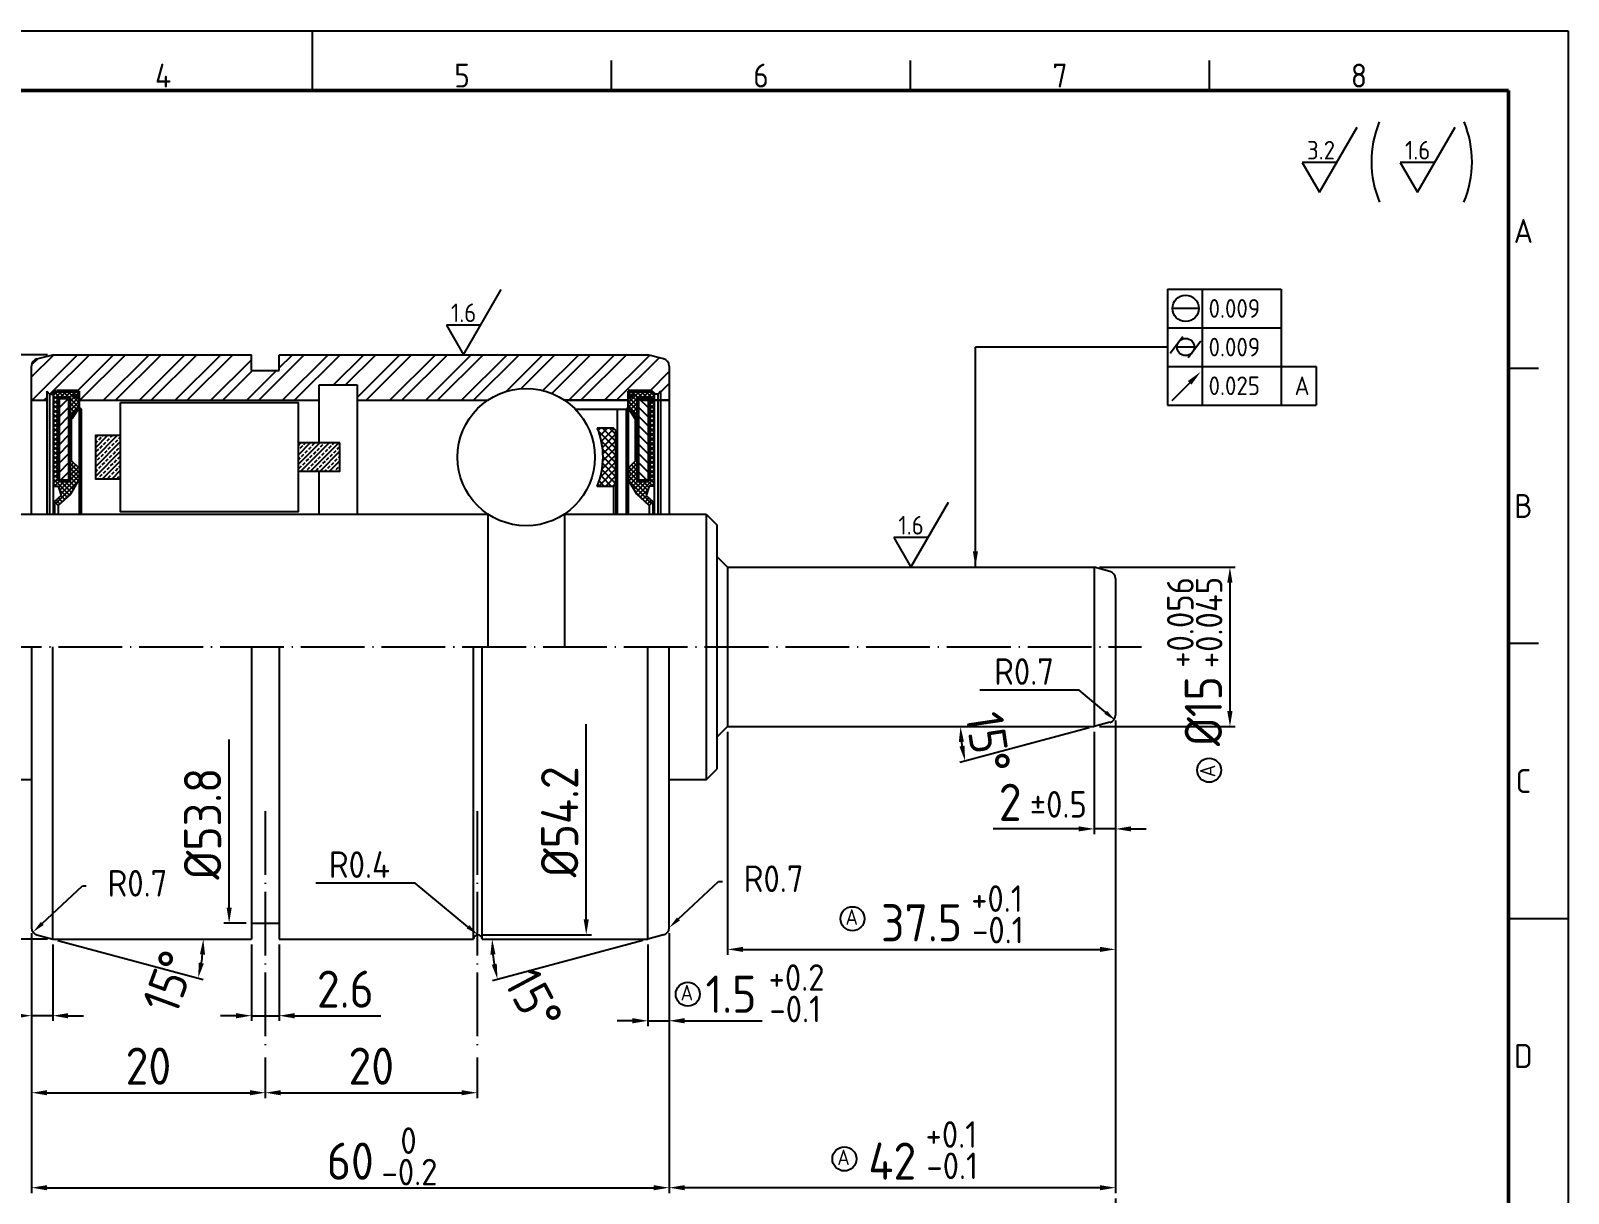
# Model space of a CAD drawing. Extents: x -15 to 221, y -12 to 155.
# Drawn here: x 76.6 to 221.3, y 45.9 to 155.3 of the extents above; entities that cross this region are included whole.
import ezdxf
from ezdxf import colors
from ezdxf.entities.mleader import LeaderData, LeaderLine
from ezdxf.enums import TextEntityAlignment as Align
from ezdxf.math import Vec2, Vec3

# ---------------------------------------------------------------- set-up
doc = ezdxf.new("R2010")
doc.units = 0
doc.header["$LTSCALE"] = 0.5
doc.linetypes.add('ACAD_ISO04W100', pattern=[30, 24, -3, 0, -3])
doc.layers.get('0').update_dxf_attribs({"linetype": 'CONTINUOUS'})
doc.layers.get('Defpoints').update_dxf_attribs({"linetype": 'CONTINUOUS'})
for name, color, linetype, lineweight in [('AM_0', 7, 'CONTINUOUS', 50), ('AM_5', 3, 'CONTINUOUS', 25), ('AM_7', 4, 'ACAD_ISO04W100', 25), ('AM_8', 1, 'CONTINUOUS', 25), ('AM_BOR', 7, 'CONTINUOUS', 50)]:
    doc.layers.add(name, color=color, linetype=linetype, lineweight=lineweight)
doc.styles.add('ACISOTS', font='isocp.shx', dxfattribs={"height": 1})
doc.styles.get("Standard").update_dxf_attribs({"font": 'ISOCP.SHX'})
doc.dimstyles.new('AM_ISO', dxfattribs={"dimtxt": 3.5, "dimasz": 2.5, "dimexe": 1, "dimexo": 1, "dimgap": 1.5, "dimtad": 1, "dimdsep": 46, "dimtxsty": 'Standard', "dimcen": 0, "dimclrd": 256, "dimclre": 256, "dimclrt": 2, "dimadec": 0, "dimazin": 2, "dimtp": 0.1, "dimtm": 0.1, "dimtfac": 0.71, "dimtdec": 3, "dimtmove": 0, "dimatfit": 3, "dimfxl": 1, "dimlwd": -1, "dimlwe": -1, "dimarcsym": 0})

# ---------------------------------------------------------------- blocks, each defined once
blk = doc.blocks.new('A3 ZTL')
for p, q in [((401.17, 280.82), (19.57, 280.82)), ((401.17, 9.78), (401.17, 280.82))]:
    blk.add_line(p, q)
at = {"layer": 'AM_BOR', "color": 135, "lineweight": 25}
for p, q in [((0, 290.61), (410.96, 290.61)), ((205.48, 280.82), (205.48, 290.61)), ((410.96, 290.61), (410.96, 0)), ((254.4, 280.82), (254.4, 285.71)), ((303.33, 280.82), (303.33, 285.71)), ((352.25, 280.82), (352.25, 285.71)), ((406.07, 235.32), (401.17, 235.32)), ((406.07, 190.31), (401.17, 190.31)), ((401.17, 145.3), (410.96, 145.3))]:
    blk.add_line(p, q, dxfattribs=at)
at = {"layer": 'AM_BOR', "color": 135, "lineweight": 25, "style": 'ACISOTS'}
for s, p in [('4', (181.02, 283.27)), ('5', (229.94, 283.27)), ('6', (278.86, 283.27)), ('7', (327.79, 283.27)), ('8', (376.71, 283.27)), ('A', (403.62, 257.83)), ('B', (403.62, 212.82)), ('C', (403.62, 167.81)), ('D', (403.62, 122.8))]:
    blk.add_text(s, height=3.91, dxfattribs=at).set_placement(p, align=Align.MIDDLE)
blk = doc.blocks.new('*D32')
at = {"layer": 'AM_5', "transparency": 16777216}
for p, q in [((78.18, 124.8), (28.53, 124.8)), ((29.03, 123.35), (29.03, 71.25)), ((78.18, 69.8), (28.53, 69.8))]:
    blk.add_line(p, q, dxfattribs=at)
at = {"layer": 'AM_5', "lineweight": 25, "transparency": 16777216}
for points in [[(28.79, 123.35), (29.27, 123.35), (29.03, 124.8)], [(28.79, 71.25), (29.27, 71.25), (29.03, 69.8)]]:
    blk.add_solid(points, dxfattribs=at)
at = {"layer": 'Defpoints', "color": 0, "lineweight": 25, "transparency": 16777216}
for p in [(78.68, 124.8), (29.03, 69.8), (78.68, 69.8)]:
    blk.add_point(p, dxfattribs=at)
at = {"layer": 'AM_5', "lineweight": 25, "transparency": 16777216, "insert": (26.53, 97.3), "char_height": 3.5, "attachment_point": 5, "rotation": 90}
blk.add_mtext('%%c55', dxfattribs=at)
blk = doc.blocks.new('*D34')
at = {"layer": 'AM_5', "transparency": 16777216}
for p, q in [((76.68, 70.37), (76.68, 62.09)), ((78.68, 69.3), (78.68, 62.09)), ((75.23, 62.59), (66.05, 62.59)), ((78.68, 62.59), (76.68, 62.59)), ((80.13, 62.59), (81.58, 62.59))]:
    blk.add_line(p, q, dxfattribs=at)
at = {"layer": 'AM_5', "lineweight": 25, "transparency": 16777216}
for points in [[(75.23, 62.83), (75.23, 62.34), (76.68, 62.59)], [(80.13, 62.83), (80.13, 62.34), (78.68, 62.59)]]:
    blk.add_solid(points, dxfattribs=at)
at = {"layer": 'Defpoints', "color": 0, "lineweight": 25, "transparency": 16777216}
for p in [(76.68, 70.87), (78.68, 69.8), (76.68, 62.59)]:
    blk.add_point(p, dxfattribs=at)
at = {"layer": 'AM_5', "lineweight": 25, "transparency": 16777216, "insert": (68.98, 65.09), "char_height": 3.5, "attachment_point": 5}
blk.add_mtext('1.5', dxfattribs=at)
blk = doc.blocks.new('*D35')
at = {"layer": 'AM_5', "transparency": 16777216}
for p, q in [((136.68, 70.37), (136.68, 61.61)), ((134.68, 69.3), (134.68, 61.61)), ((133.23, 62.11), (131.78, 62.11)), ((134.68, 62.11), (136.68, 62.11)), ((138.13, 62.11), (145.42, 62.11))]:
    blk.add_line(p, q, dxfattribs=at)
at = {"layer": 'AM_5', "lineweight": 25, "transparency": 16777216}
for points in [[(133.23, 62.36), (133.23, 61.87), (134.68, 62.11)], [(138.13, 62.36), (138.13, 61.87), (136.68, 62.11)]]:
    blk.add_solid(points, dxfattribs=at)
at = {"layer": 'Defpoints', "color": 0, "lineweight": 25, "transparency": 16777216}
for p in [(134.68, 69.8), (136.68, 70.87), (134.68, 62.11)]:
    blk.add_point(p, dxfattribs=at)
at = {"layer": 'AM_5', "lineweight": 25, "transparency": 16777216, "insert": (142.5, 64.61), "char_height": 3.5, "attachment_point": 5}
blk.add_mtext('1.5', dxfattribs=at)
blk = doc.blocks.new('*D36')
at = {"layer": 'AM_5', "transparency": 16777216}
for p, q in [((178.68, 90.37), (178.68, 79.67)), ((176.68, 89.3), (176.68, 79.67)), ((175.23, 80.17), (167.17, 80.17)), ((178.68, 80.17), (176.68, 80.17)), ((180.13, 80.17), (181.58, 80.17))]:
    blk.add_line(p, q, dxfattribs=at)
at = {"layer": 'AM_5', "lineweight": 25, "transparency": 16777216}
for points in [[(175.23, 80.41), (175.23, 79.93), (176.68, 80.17)], [(180.13, 80.41), (180.13, 79.93), (178.68, 80.17)]]:
    blk.add_solid(points, dxfattribs=at)
at = {"layer": 'Defpoints', "color": 0, "lineweight": 25, "transparency": 16777216}
for p in [(176.68, 89.8), (178.68, 90.87), (176.68, 80.17)]:
    blk.add_point(p, dxfattribs=at)
at = {"layer": 'AM_5', "lineweight": 25, "transparency": 16777216, "insert": (168.77, 82.67), "char_height": 3.5, "attachment_point": 5}
blk.add_mtext('2', dxfattribs=at)
blk = doc.blocks.new('*D37')
at = {"layer": 'AM_5', "transparency": 16777216}
blk.add_line((176.19, 89.67), (164.04, 86.42), dxfattribs=at)
blk.add_arc((176.68, 89.8), 12.58, 186.6087, 188.3913, dxfattribs=at)
at = {"layer": 'AM_5', "lineweight": 25, "transparency": 16777216}
for points in [[(163.94, 88.34), (164.42, 88.37), (164.1, 89.8)], [(164.47, 88.01), (164, 87.92), (164.53, 86.55)]]:
    blk.add_solid(points, dxfattribs=at)
at = {"layer": 'Defpoints', "color": 0, "lineweight": 25, "transparency": 16777216}
for p in [(142.18, 89.8), (176.68, 89.8), (176.68, 89.8), (178.16, 90.2), (164.15, 88.71)]:
    blk.add_point(p, dxfattribs=at)
at = {"layer": 'AM_5', "lineweight": 25, "transparency": 16777216, "insert": (166.71, 88.33), "char_height": 3.5, "attachment_point": 5, "rotation": 278.3913}
blk.add_mtext('15°', dxfattribs=at)
blk = doc.blocks.new('*D38')
at = {"layer": 'AM_5', "transparency": 16777216}
blk.add_line((134.19, 69.67), (120.05, 65.88), dxfattribs=at)
blk.add_arc((134.68, 69.8), 14.65, 185.6746, 189.3254, dxfattribs=at)
at = {"layer": 'AM_5', "lineweight": 25, "transparency": 16777216}
for points in [[(119.86, 68.34), (120.34, 68.37), (120.03, 69.8)], [(120.46, 67.48), (119.99, 67.38), (120.53, 66.01)]]:
    blk.add_solid(points, dxfattribs=at)
at = {"layer": 'Defpoints', "color": 0, "lineweight": 25, "transparency": 16777216}
for p in [(119.08, 69.8), (134.68, 69.8), (134.68, 69.8), (136.16, 70.2), (120.08, 68.52)]:
    blk.add_point(p, dxfattribs=at)
at = {"layer": 'AM_5', "lineweight": 25, "transparency": 16777216, "insert": (123.95, 64.09), "char_height": 3.5, "attachment_point": 5, "rotation": 298.0211}
blk.add_mtext('15°', dxfattribs=at)
blk = doc.blocks.new('*D39')
at = {"layer": 'AM_5', "transparency": 16777216}
blk.add_line((79.16, 69.67), (92.85, 66), dxfattribs=at)
blk.add_arc((78.68, 69.8), 14.17, 350.8657, 354.1343, dxfattribs=at)
at = {"layer": 'AM_5', "lineweight": 25, "transparency": 16777216}
for points in [[(92.53, 68.37), (93.01, 68.34), (92.85, 69.8)], [(92.9, 67.5), (92.43, 67.6), (92.36, 66.13)]]:
    blk.add_solid(points, dxfattribs=at)
at = {"layer": 'Defpoints', "color": 0, "lineweight": 25, "transparency": 16777216}
for p in [(77.19, 70.2), (78.68, 69.8), (78.68, 69.8), (96.68, 69.8), (92.79, 68.57)]:
    blk.add_point(p, dxfattribs=at)
at = {"layer": 'AM_5', "lineweight": 25, "transparency": 16777216, "insert": (89.63, 65.77), "char_height": 3.5, "attachment_point": 5, "rotation": 69.7808}
blk.add_mtext('15°', dxfattribs=at)
blk = doc.blocks.new('*D40')
at = {"layer": 'AM_5', "transparency": 16777216}
for p, q in [((54.16, 84.67), (63.29, 82.22)), ((61.64, 79.7), (58, 74.02))]:
    blk.add_line(p, q, dxfattribs=at)
for start, end in [(8.7955, 17.591), (345, 0), (327.3566, 345), (327.409, 336.2045)]:
    blk.add_arc((53.68, 84.8), 9.45, start, end, dxfattribs=at)
at = {"layer": 'AM_5', "lineweight": 25, "transparency": 16777216}
for points in [[(63.26, 86.27), (62.78, 86.23), (63.13, 84.8)], [(62.1, 81.07), (62.55, 80.91), (62.81, 82.35)]]:
    blk.add_solid(points, dxfattribs=at)
at = {"layer": 'Defpoints', "color": 0, "lineweight": 25, "transparency": 16777216}
for p in [(52.26, 85.18), (53.68, 84.8), (53.68, 84.8), (63.09, 83.98), (76.68, 84.8)]:
    blk.add_point(p, dxfattribs=at)
at = {"layer": 'AM_5', "lineweight": 25, "transparency": 16777216, "insert": (57.71, 78.21), "char_height": 3.5, "attachment_point": 5, "rotation": 57.3566}
blk.add_mtext('15°', dxfattribs=at)
blk = doc.blocks.new('*D41')
at = {"layer": 'AM_5', "transparency": 16777216}
for p, q in [((97.38, 69.3), (97.38, 62.09)), ((99.98, 69.3), (99.98, 62.09)), ((95.93, 62.59), (94.48, 62.59)), ((97.38, 62.59), (99.98, 62.59)), ((101.43, 62.59), (109.54, 62.59))]:
    blk.add_line(p, q, dxfattribs=at)
at = {"layer": 'AM_5', "lineweight": 25, "transparency": 16777216}
for points in [[(95.93, 62.83), (95.93, 62.34), (97.38, 62.59)], [(101.43, 62.83), (101.43, 62.34), (99.98, 62.59)]]:
    blk.add_solid(points, dxfattribs=at)
at = {"layer": 'Defpoints', "color": 0, "lineweight": 25, "transparency": 16777216}
for p in [(97.38, 69.8), (99.98, 69.8), (99.98, 62.59)]:
    blk.add_point(p, dxfattribs=at)
at = {"layer": 'AM_5', "lineweight": 25, "transparency": 16777216, "insert": (106.21, 65.09), "char_height": 3.5, "attachment_point": 5}
blk.add_mtext('2.6', dxfattribs=at)
blk = doc.blocks.new('*D42')
at = {"layer": 'AM_5', "transparency": 16777216}
for p, q in [((76.68, 61.59), (76.68, 54.84)), ((98.68, 58.65), (98.68, 54.84)), ((78.13, 55.34), (97.23, 55.34))]:
    blk.add_line(p, q, dxfattribs=at)
at = {"layer": 'AM_5', "lineweight": 25, "transparency": 16777216}
for points in [[(78.13, 55.58), (78.13, 55.1), (76.68, 55.34)], [(97.23, 55.58), (97.23, 55.1), (98.68, 55.34)]]:
    blk.add_solid(points, dxfattribs=at)
at = {"layer": 'Defpoints', "color": 0, "lineweight": 25, "transparency": 16777216}
for p in [(76.68, 62.09), (98.68, 59.15), (98.68, 55.34)]:
    blk.add_point(p, dxfattribs=at)
at = {"layer": 'AM_5', "lineweight": 25, "transparency": 16777216, "insert": (87.68, 57.84), "char_height": 3.5, "attachment_point": 5}
blk.add_mtext('20', dxfattribs=at)
blk = doc.blocks.new('*D43')
at = {"layer": 'AM_5', "transparency": 16777216}
for p, q in [((98.68, 58.65), (98.68, 54.84)), ((118.62, 58.65), (118.62, 54.84)), ((100.13, 55.34), (117.17, 55.34))]:
    blk.add_line(p, q, dxfattribs=at)
at = {"layer": 'AM_5', "lineweight": 25, "transparency": 16777216}
for points in [[(100.13, 55.58), (100.13, 55.1), (98.68, 55.34)], [(117.17, 55.58), (117.17, 55.1), (118.62, 55.34)]]:
    blk.add_solid(points, dxfattribs=at)
at = {"layer": 'Defpoints', "color": 0, "lineweight": 25, "transparency": 16777216}
for p in [(98.68, 59.15), (118.62, 59.15), (118.62, 55.34)]:
    blk.add_point(p, dxfattribs=at)
at = {"layer": 'AM_5', "lineweight": 25, "transparency": 16777216, "insert": (108.65, 57.84), "char_height": 3.5, "attachment_point": 5}
blk.add_mtext('20', dxfattribs=at)
blk = doc.blocks.new('*D44')
at = {"layer": 'AM_5', "transparency": 16777216}
for p, q in [((76.68, 70.37), (76.68, 45.9)), ((136.68, 69.87), (136.68, 45.9)), ((78.13, 46.4), (135.23, 46.4))]:
    blk.add_line(p, q, dxfattribs=at)
at = {"layer": 'AM_5', "lineweight": 25, "transparency": 16777216}
for points in [[(78.13, 46.64), (78.13, 46.16), (76.68, 46.4)], [(135.23, 46.64), (135.23, 46.16), (136.68, 46.4)]]:
    blk.add_solid(points, dxfattribs=at)
at = {"layer": 'Defpoints', "color": 0, "lineweight": 25, "transparency": 16777216}
for p in [(76.68, 70.87), (136.68, 70.37), (136.68, 46.4)]:
    blk.add_point(p, dxfattribs=at)
at = {"layer": 'AM_5', "lineweight": 25, "transparency": 16777216, "insert": (106.68, 48.9), "char_height": 3.5, "attachment_point": 5}
blk.add_mtext('60', dxfattribs=at)
blk = doc.blocks.new('*D45')
at = {"layer": 'AM_5', "transparency": 16777216}
for p, q in [((178.68, 79.17), (178.68, 45.9)), ((177.23, 46.4), (138.13, 46.4))]:
    blk.add_line(p, q, dxfattribs=at)
at = {"layer": 'AM_5', "lineweight": 25, "transparency": 16777216}
for points in [[(138.13, 46.64), (138.13, 46.16), (136.68, 46.4)], [(177.23, 46.64), (177.23, 46.16), (178.68, 46.4)]]:
    blk.add_solid(points, dxfattribs=at)
at = {"layer": 'Defpoints', "color": 0, "lineweight": 25, "transparency": 16777216}
for p in [(178.68, 79.67), (136.68, 46.4), (136.68, 46.4)]:
    blk.add_point(p, dxfattribs=at)
at = {"layer": 'AM_5', "lineweight": 25, "transparency": 16777216, "insert": (157.68, 48.9), "char_height": 3.5, "attachment_point": 5}
blk.add_mtext('42', dxfattribs=at)
blk = doc.blocks.new('*D46')
at = {"layer": 'AM_5', "transparency": 16777216}
for p, q in [((51.74, 61.59), (51.74, 35.73)), ((178.68, 45.4), (178.68, 35.73)), ((53.19, 36.23), (177.23, 36.23))]:
    blk.add_line(p, q, dxfattribs=at)
at = {"layer": 'AM_5', "lineweight": 25, "transparency": 16777216}
for points in [[(53.19, 36.47), (53.19, 35.98), (51.74, 36.23)], [(177.23, 36.47), (177.23, 35.98), (178.68, 36.23)]]:
    blk.add_solid(points, dxfattribs=at)
at = {"layer": 'Defpoints', "color": 0, "lineweight": 25, "transparency": 16777216}
for p in [(51.74, 62.09), (178.68, 45.9), (178.68, 36.23)]:
    blk.add_point(p, dxfattribs=at)
at = {"layer": 'AM_5', "lineweight": 25, "transparency": 16777216, "insert": (115.21, 38.73), "char_height": 3.5, "attachment_point": 5}
blk.add_mtext('127', dxfattribs=at)
blk = doc.blocks.new('*D47')
at = {"layer": 'AM_5', "transparency": 16777216}
for p, q in [((177.18, 104.8), (189.95, 104.8)), ((189.45, 103.35), (189.45, 91.25)), ((177.18, 89.8), (189.95, 89.8))]:
    blk.add_line(p, q, dxfattribs=at)
at = {"layer": 'AM_5', "lineweight": 25, "transparency": 16777216}
for points in [[(189.2, 103.35), (189.69, 103.35), (189.45, 104.8)], [(189.2, 91.25), (189.69, 91.25), (189.45, 89.8)]]:
    blk.add_solid(points, dxfattribs=at)
at = {"layer": 'Defpoints', "color": 0, "lineweight": 25, "transparency": 16777216}
for p in [(176.68, 104.8), (176.68, 89.8), (189.45, 89.8)]:
    blk.add_point(p, dxfattribs=at)
at = {"layer": 'AM_5', "lineweight": 25, "transparency": 16777216, "insert": (186.95, 91.25), "char_height": 3.5, "attachment_point": 5, "rotation": 90}
blk.add_mtext('%%C15', dxfattribs=at)
blk = doc.blocks.new('*D48')
at = {"layer": 'AM_5', "transparency": 16777216}
for p, q in [((142.18, 89.3), (142.18, 68.33)), ((178.68, 89.3), (178.68, 68.33)), ((143.63, 68.83), (177.23, 68.83))]:
    blk.add_line(p, q, dxfattribs=at)
at = {"layer": 'AM_5', "lineweight": 25, "transparency": 16777216}
for points in [[(143.63, 69.07), (143.63, 68.59), (142.18, 68.83)], [(177.23, 69.07), (177.23, 68.59), (178.68, 68.83)]]:
    blk.add_solid(points, dxfattribs=at)
at = {"layer": 'Defpoints', "color": 0, "lineweight": 25, "transparency": 16777216}
for p in [(142.18, 89.8), (178.68, 89.8), (178.68, 68.83)]:
    blk.add_point(p, dxfattribs=at)
at = {"layer": 'AM_5', "lineweight": 25, "transparency": 16777216, "insert": (160.43, 71.33), "char_height": 3.5, "attachment_point": 5}
blk.add_mtext('37.5', dxfattribs=at)

msp = doc.modelspace()

# ---------------------------------------------------------------- hatches: boundary and pattern name
at = {"layer": 'AM_8', "lineweight": 25}
h = msp.add_hatch(dxfattribs=at)
h.set_pattern_fill('ANSI32', color=256, scale=0.25, style=0)
h.paths.add_polyline_path([(136.68, 123.73, 0.339454), (136.16, 124.4), (134.68, 124.8), (99.98, 124.8), (99.98, 123.3), (97.38, 123.3), (97.38, 124.8), (78.68, 124.8), (77.19, 124.4, 0.339454), (76.68, 123.73), (76.68, 120.51), (78.12, 120.51), (78.12, 121.38), (78.37, 121.07), (78.72, 121.07), (79.02, 121.38), (81.18, 121.38), (81.18, 120.51), (103.74, 120.51), (103.74, 121.95), (107.31, 121.95), (107.31, 120.51), (119.61, 120.51, -0.306078), (126.85, 120.51), (132.81, 120.51), (132.81, 121.38), (134.97, 121.38), (135.28, 121.07), (135.62, 121.07), (135.87, 121.38), (135.87, 120.51), (136.68, 120.51)])
at = {"layer": 'AM_8'}
h = msp.add_hatch(dxfattribs=at)
h.set_pattern_fill('_U', color=256, scale=0.30819, angle=45, style=0, double=1, pattern_type=0)
h.set_pattern_definition([(45, (-28.07557, -162.74973), (-0.217923, 0.217923), []), (135, (-28.07557, -162.74973), (-0.217923, -0.217923), [])])
edge = h.paths.add_edge_path()
edge.add_line((78.72, 121.07), (78.72, 112.42))
edge.add_line((78.72, 112.42), (79.19, 112.42))
edge.add_line((79.19, 112.42), (79.48, 111.56))
edge.add_line((79.48, 111.56), (78.85, 110.99))
edge.add_line((78.85, 110.99), (79.15, 110.65))
edge.add_line((79.15, 110.65), (79.22, 110.65))
edge.add_line((79.22, 110.65), (80.37, 111.67))
edge.add_line((80.37, 111.67), (81.18, 113.05))
edge.add_line((81.18, 113.05), (81.18, 114.13))
edge.add_line((81.18, 114.13), (80.46, 114.8))
edge.add_line((80.46, 114.8), (80.46, 118.83))
edge.add_line((80.46, 118.83), (81.18, 119.93))
edge.add_line((81.18, 119.93), (81.18, 120.8))
edge.add_line((81.18, 120.8), (80.54, 120.95))
edge.add_line((80.54, 120.95), (81.18, 120.95))
edge.add_line((81.18, 120.95), (81.18, 121.07))
edge.add_arc((80.87, 121.07), 0.308, 0, 90)
edge.add_line((80.87, 121.38), (79.02, 121.38))
edge.add_line((79.02, 121.38), (78.72, 121.07))
h.paths.add_polyline_path([(80.27, 112.92), (79.21, 112.92), (79.21, 120.75), (80.27, 120.75)], flags=16)
h = msp.add_hatch(dxfattribs=at)
h.set_pattern_fill('_U', color=256, scale=0.616379, angle=45, style=0, pattern_type=0)
h.set_pattern_definition([(45, (-28.0756, -162.7497), (-0.435846, 0.435846), [])])
h.paths.add_polyline_path([(80.27, 112.92), (80.27, 120.75), (79.21, 120.75), (79.21, 112.92)])
h = msp.add_hatch(dxfattribs=at)
h.set_pattern_fill('_U', color=256, scale=0.30819, angle=45, style=0, double=1, pattern_type=0)
h.set_pattern_definition([(135, (242.06692, -162.74973), (0.217923, 0.217923), []), (45, (242.06692, -162.74973), (0.217923, -0.217923), [])])
edge = h.paths.add_edge_path()
edge.add_line((135.28, 121.07), (135.28, 112.42))
edge.add_line((135.28, 112.42), (134.8, 112.42))
edge.add_line((134.8, 112.42), (134.51, 111.56))
edge.add_line((134.51, 111.56), (135.15, 110.99))
edge.add_line((135.15, 110.99), (134.84, 110.65))
edge.add_line((134.84, 110.65), (134.77, 110.65))
edge.add_line((134.77, 110.65), (133.63, 111.67))
edge.add_line((133.63, 111.67), (132.81, 113.05))
edge.add_line((132.81, 113.05), (132.81, 114.13))
edge.add_line((132.81, 114.13), (133.53, 114.8))
edge.add_line((133.53, 114.8), (133.53, 118.83))
edge.add_line((133.53, 118.83), (132.81, 119.93))
edge.add_line((132.81, 119.93), (132.81, 120.8))
edge.add_line((132.81, 120.8), (133.45, 120.95))
edge.add_line((133.45, 120.95), (132.81, 120.95))
edge.add_line((132.81, 120.95), (132.81, 121.07))
edge.add_arc((133.12, 121.07), 0.308, 450, 540, ccw=False)
edge.add_line((133.12, 121.38), (134.97, 121.38))
edge.add_line((134.97, 121.38), (135.28, 121.07))
h.paths.add_polyline_path([(133.72, 112.92), (134.79, 112.92), (134.79, 120.75), (133.72, 120.75)], flags=16)
h = msp.add_hatch(dxfattribs=at)
h.set_pattern_fill('_U', color=256, scale=0.616379, angle=45, style=0, pattern_type=0)
h.set_pattern_definition([(135, (242.0669, -162.7497), (0.435846, 0.435846), [])])
h.paths.add_polyline_path([(133.72, 112.92), (133.72, 120.75), (134.79, 120.75), (134.79, 112.92)])
at = {"layer": 'AM_8', "lineweight": 25}
h = msp.add_hatch(dxfattribs=at)
h.set_pattern_fill('ANSI33', color=256, scale=0.1, style=0)
h.set_pattern_definition([(45, (-5.56197, 8.92366), (-0.4490128, 0.4490128), []), (45, (-5.11295, 8.92366), (-0.4490128, 0.4490128), [0.3175, -0.15875])])
h.paths.add_polyline_path([(85.07, 117.19), (82.69, 117.19), (82.69, 113.12), (85.07, 113.12)])
h.paths.add_polyline_path([(105.71, 116.49), (101.77, 116.49), (101.77, 113.83), (105.71, 113.83)])

# ---------------------------------------------------------------- linework, layer by layer
at = {"lineweight": 25}
for p, q in [((77.19, 124.4), (78.68, 124.8)), ((78.68, 124.8), (97.38, 124.8)), ((78.68, 124.8), (96.68, 124.8)), ((97.38, 123.3), (97.38, 124.8)), ((99.98, 123.3), (99.98, 124.8)), ((99.98, 124.8), (134.68, 124.8)), ((136.16, 124.4), (134.68, 124.8)), ((76.68, 109.8), (76.68, 123.73)), ((97.38, 123.3), (99.98, 123.3)), ((136.68, 123.73), (136.68, 109.8)), ((103.74, 121.95), (107.31, 121.95)), ((103.74, 116.49), (103.74, 121.95)), ((107.31, 121.95), (107.31, 109.8)), ((76.68, 120.51), (78.12, 120.51)), ((81.18, 120.51), (103.74, 120.51)), ((107.31, 120.51), (119.61, 120.51)), ((132.81, 120.51), (126.85, 120.51)), ((126.85, 120.51), (132.81, 120.51)), ((136.68, 120.51), (134.07, 120.51)), ((134.07, 120.51), (136.68, 120.51)), ((103.74, 109.8), (103.74, 113.83)), ((53.68, 109.8), (119.61, 109.8)), ((119.61, 109.8), (119.61, 97.3)), ((126.85, 109.8), (140.18, 109.8)), ((126.85, 109.8), (126.85, 97.3)), ((140.18, 109.8), (141.18, 108.8)), ((140.18, 109.8), (140.18, 84.8)), ((141.18, 108.8), (141.18, 85.8)), ((142.18, 104.8), (141.18, 105.8)), ((142.18, 104.8), (142.18, 89.8)), ((142.18, 104.8), (176.68, 104.8)), ((176.68, 104.8), (176.68, 89.8)), ((178.16, 104.4), (176.68, 104.8)), ((178.68, 103.73), (178.68, 90.87)), ((76.68, 97.3), (76.68, 70.87)), ((78.68, 69.8), (78.68, 97.3)), ((97.38, 97.3), (97.38, 69.8)), ((99.98, 97.3), (99.98, 69.8)), ((118.28, 69.8), (118.28, 97.3)), ((119.08, 69.8), (119.08, 97.3)), ((134.68, 69.8), (134.68, 97.3)), ((136.68, 70.87), (136.68, 97.3)), ((142.18, 89.8), (141.18, 88.8)), ((142.18, 89.8), (176.68, 89.8)), ((178.16, 90.2), (176.68, 89.8)), ((140.18, 84.8), (141.18, 85.8)), ((76.68, 84.8), (53.68, 84.8)), ((140.18, 84.8), (136.68, 84.8)), ((97.38, 71.3), (99.98, 71.3)), ((77.19, 70.2), (78.68, 69.8)), ((78.68, 69.8), (97.38, 69.8)), ((78.68, 69.8), (96.68, 69.8)), ((99.98, 69.8), (118.28, 69.8)), ((119.08, 69.8), (134.68, 69.8)), ((136.16, 70.2), (134.68, 69.8))]:
    msp.add_line(p, q, dxfattribs=at)
for p, q in [((81.18, 121.38), (81.18, 109.8)), ((81.18, 119.83), (81.18, 121.38)), ((132.81, 121.38), (132.81, 109.8)), ((132.81, 119.83), (132.81, 121.38)), ((127.87, 119.66), (132.64, 119.66))]:
    msp.add_line(p, q)
for points in [[(85.07, 120.31), (101.77, 120.31), (101.77, 110), (85.07, 110)], [(85.07, 117.19), (82.69, 117.19), (82.69, 113.12), (85.07, 113.12)], [(105.71, 116.49), (101.77, 116.49), (101.77, 113.83), (105.71, 113.83)]]:
    msp.add_lwpolyline(points, close=True, dxfattribs=at)
msp.add_circle((123.23, 115.16), 6.46, dxfattribs=at)
for centre, radius, start, end in [((77.38, 123.73), 0.7, 105, 180), ((135.98, 123.73), 0.7, 0, 75), ((177.98, 103.73), 0.7, 0, 75), ((177.98, 90.87), 0.7, 285, 0), ((77.38, 70.87), 0.7, 180, 255), ((118.68, 69.8), 0.4, 0, 180), ((135.98, 70.87), 0.7, 285, 0)]:
    msp.add_arc(centre, radius, start, end, dxfattribs=at)
at = {"layer": 'AM_0'}
for p, q in [((79.02, 121.38), (78.72, 121.07)), ((79.02, 121.38), (81.18, 121.38)), ((80.54, 120.95), (81.18, 120.95)), ((81.18, 120.8), (80.54, 120.95)), ((134.97, 121.38), (132.81, 121.38)), ((133.45, 120.95), (132.81, 120.95)), ((132.81, 120.8), (133.45, 120.95)), ((134.97, 121.38), (135.28, 121.07)), ((80.46, 118.83), (81.18, 119.93)), ((133.53, 118.83), (132.81, 119.93))]:
    msp.add_line(p, q, dxfattribs=at)
for points in [[(79.21, 112.92), (80.27, 112.92), (80.27, 120.75), (79.21, 120.75)], [(134.79, 112.92), (133.72, 112.92), (133.72, 120.75), (134.79, 120.75)]]:
    msp.add_lwpolyline(points, close=True, dxfattribs=at)
at = {"layer": 'AM_5', "lineweight": 25}
for p, q in [((197.87, 140.1), (201.41, 146.22)), ((207.09, 140.1), (210.63, 146.22)), ((199.48, 142.88), (196.26, 142.88)), ((196.26, 142.88), (197.87, 140.1)), ((208.7, 142.88), (205.48, 142.88)), ((205.48, 142.88), (207.09, 140.1)), ((117.33, 124.8), (120.86, 130.92)), ((183.58, 130.98), (183.57, 120.06)), ((183.58, 130.98), (194.26, 130.98)), ((186.87, 120.06), (186.87, 130.98)), ((194.26, 130.98), (194.26, 127.34)), ((186.52, 129.16), (184.04, 129.16)), ((118.93, 127.58), (115.72, 127.58)), ((115.72, 127.58), (117.33, 124.8)), ((183.58, 127.34), (194.26, 127.34)), ((194.26, 127.34), (194.26, 120.06)), ((183.82, 124.93), (185.03, 126.51)), ((185.53, 124.52), (186.72, 126.1)), ((183.58, 125.52), (165.5, 125.52)), ((186.02, 125.52), (184.53, 125.52)), ((183.58, 123.7), (197.55, 123.7)), ((197.55, 123.7), (197.55, 120.06)), ((183.58, 120.06), (197.55, 120.06)), ((159.43, 104.8), (162.96, 110.92)), ((161.03, 107.58), (157.82, 107.58)), ((157.82, 107.58), (159.43, 104.8))]:
    msp.add_line(p, q, dxfattribs=at)
at = {"layer": 'AM_5'}
for p, q in [((165.5, 104.8), (165.5, 125.52)), ((185.66, 122.15), (183.97, 120.46)), ((128.88, 71.65), (128.88, 90.02)), ((95.28, 72.75), (95.28, 88.57)), ((96.88, 71.3), (94.78, 71.3)), ((119.18, 70.2), (129.38, 70.2))]:
    msp.add_line(p, q, dxfattribs=at)
at = {"layer": 'AM_5', "lineweight": 25}
for centre, radius in [((185.28, 129.16), 1.24), ((185.28, 125.52), 0.812), ((187.49, 85.69), 1.13), ((153.93, 71.72), 1.13), ((138.43, 64.61), 1.13), ((153.17, 49.11), 1.13)]:
    msp.add_circle(centre, radius, dxfattribs=at)
for centre, start, end in [((212.57, 142.97), 157.6019, 202.9315), ((202.42, 142.97), 337.0685, 22.3981)]:
    msp.add_arc(centre, 9.81, start, end, dxfattribs=at)
for points in [[(185.49, 122.32), (185.83, 121.98), (186.69, 123.18)], [(165.26, 106.29), (165.74, 106.29), (165.5, 104.84)], [(95.04, 72.75), (95.52, 72.75), (95.28, 71.3)], [(128.64, 71.65), (129.12, 71.65), (128.88, 70.2)]]:
    msp.add_solid(points, dxfattribs=at)
at = {"layer": 'AM_7', "lineweight": 25, "ltscale": 0.5}
for p, q in [((48.82, 97.3), (181.12, 97.3)), ((98.68, 81.85), (98.68, 59.15)), ((118.62, 81.85), (118.62, 59.15))]:
    msp.add_line(p, q, dxfattribs=at)
at = {"layer": 'AM_8'}
for p, q in [((78.12, 121.38), (78.37, 121.07)), ((78.37, 121.07), (78.74, 121.07)), ((78.37, 121.07), (78.37, 109.8)), ((78.72, 121.07), (78.72, 112.42)), ((135.62, 121.07), (135.25, 121.07)), ((135.28, 121.07), (135.28, 112.42)), ((135.87, 121.38), (135.62, 121.07)), ((135.62, 121.07), (135.62, 109.8)), ((80.46, 114.8), (80.46, 118.83)), ((81.18, 119.83), (81.35, 119.66)), ((131.78, 119.66), (131.78, 109.8)), ((132.81, 119.83), (132.64, 119.66)), ((133.53, 114.8), (133.53, 118.83)), ((131.45, 117.89), (129.92, 117.89)), ((130.23, 117.89), (130.01, 117.66)), ((130.03, 117.61), (131.68, 115.96)), ((130.89, 117.89), (130.17, 117.17)), ((131.5, 117.84), (130.3, 116.64)), ((131.68, 117.36), (130.4, 116.07)), ((130.41, 117.89), (131.68, 116.62)), ((131.07, 117.89), (131.68, 117.28)), ((131.68, 117.66), (131.45, 117.89)), ((131.68, 112.64), (131.68, 117.66)), ((130.29, 116.69), (131.68, 115.3)), ((130.42, 115.9), (131.68, 114.63)), ((131.68, 116.7), (130.45, 115.46)), ((131.68, 116.04), (130.45, 114.8)), ((81.18, 114.13), (80.46, 114.8)), ((131.68, 114.72), (130.2, 113.23)), ((131.68, 115.38), (130.38, 114.07)), ((130.43, 114.57), (131.68, 113.31)), ((130.46, 115.2), (131.68, 113.97)), ((132.81, 114.13), (133.53, 114.8)), ((80.37, 111.67), (81.18, 113.05)), ((131.68, 114.06), (130.03, 112.4)), ((130.1, 112.92), (130.61, 112.4)), ((130.25, 113.43), (131.27, 112.4)), ((130.36, 113.98), (131.68, 112.65)), ((131.68, 113.4), (130.69, 112.4)), ((133.63, 111.67), (132.81, 113.05)), ((78.72, 112.42), (78.72, 109.8)), ((78.72, 112.42), (79.19, 112.42)), ((79.48, 111.56), (78.85, 110.99)), ((79.18, 110.62), (80.37, 111.67)), ((79.19, 112.42), (79.48, 111.56)), ((131.45, 112.4), (129.91, 112.4)), ((129.92, 112.43), (129.95, 112.4)), ((131.68, 112.74), (131.35, 112.4)), ((131.45, 112.4), (131.68, 112.64)), ((131.45, 112.43), (131.45, 109.8)), ((131.68, 112.66), (131.68, 112.64)), ((131.68, 112.64), (131.68, 109.8)), ((134.81, 110.62), (133.63, 111.67)), ((134.8, 112.42), (134.51, 111.56)), ((134.51, 111.56), (135.15, 110.99)), ((135.28, 112.42), (134.8, 112.42)), ((135.28, 112.42), (135.28, 109.8)), ((78.85, 110.99), (78.85, 109.8)), ((78.85, 110.99), (79.18, 110.62)), ((135.15, 110.99), (134.81, 110.62)), ((135.15, 110.99), (135.15, 109.8))]:
    msp.add_line(p, q, dxfattribs=at)
at = {"layer": 'AM_8', "lineweight": 25}
for p, q in [((78.12, 121.38), (78.12, 109.8)), ((135.87, 121.38), (135.87, 109.8)), ((81.35, 119.66), (81.35, 109.8)), ((132.64, 119.66), (132.64, 109.8)), ((79.18, 110.62), (79.18, 109.8)), ((134.81, 110.62), (134.81, 109.8))]:
    msp.add_line(p, q, dxfattribs=at)
at = {"layer": 'AM_8'}
msp.add_arc((123.23, 115.16), 7.23, 337.6052, 22.2095, dxfattribs=at)

# ---------------------------------------------------------------- block references
at = {"layer": 'AM_0', "lineweight": 0, "xscale": 0.575, "yscale": 0.575, "zscale": 0.575}
msp.add_blockref('A3 ZTL', (-15.02, -11.81), dxfattribs=at)

# ---------------------------------------------------------------- texts
at = {"layer": 'AM_5', "attachment_point": 1}
for s, insert, char_height in [('3.2', (196.7, 144.92), 1.75), ('1.6', (205.92, 144.92), 1.75), ('1.6', (116.15, 129.62), 1.75), ('0.009', (187.44, 130.03), 1.75), ('0.009', (187.44, 126.39), 1.75), ('0.025', (187.44, 122.75), 1.75), ('A', (195.53, 122.75), 1.75), ('1.6', (158.25, 109.62), 1.75), ('%%P0.5', (170.62, 83.73), 2.5), ('+0.1', (165.1, 74.86), 2.5), ('-0.1', (165.19, 71.9), 2.5), ('+0.2', (146.04, 67.43), 2.5), ('-0.1', (146.12, 64.47), 2.5), ('+0.1', (160.81, 52.66), 2.5), ('0', (111.39, 52.08), 2.5), ('-0.1', (160.89, 49.71), 2.5), ('-0.2', (109.62, 49.12), 2.5)]:
    msp.add_mtext_dynamic_manual_height_columns(s, width=5.4883, gutter_width=10, heights=[0], dxfattribs=dict(at, insert=insert, char_height=char_height))
at = {"layer": 'AM_5', "char_height": 2.5, "attachment_point": 1, "rotation": 90}
for s, insert in [('+0.056', (183.53, 95.34)), ('+0.045', (186.24, 95.3))]:
    msp.add_mtext_dynamic_manual_height_columns(s, width=5.4883, gutter_width=10, heights=[0], dxfattribs=dict(at, insert=insert))
at = {"layer": 'AM_5', "lineweight": 25, "char_height": 3.5, "attachment_point": 5, "rotation": 90}
for s, insert in [('%%C53.8', (92.78, 80.66)), ('%%C54.2', (126.38, 80.84))]:
    msp.add_mtext(s, dxfattribs=dict(at, insert=insert))
at = {"layer": 'AM_8', "color": 135}
msp.add_text('A', height=1.46, rotation=90, dxfattribs=at).set_placement((188.07, 85.03))
for p in [(153.27, 71.14), (137.76, 64.03), (152.5, 48.53)]:
    msp.add_text('A', height=1.46, dxfattribs=at).set_placement(p)

# ---------------------------------------------------------------- dimensions: what is measured, and where the dimension line sits
at = {"layer": 'AM_5', "lineweight": 25}
dim = msp.add_linear_dim(base=(29.03, 69.8), p1=(78.68, 124.8), p2=(78.68, 69.8), angle=90, text='%%c55', dimstyle='AM_ISO', override={"dimscale": 0.5, "dimtxt": 7, "dimasz": 2.9, "dimdec": 0, "dimlfac": 0.4, "dimclrt": 256, "dimadec": 2, "dimtp": 0, "dimtm": 0.3, "dimtdec": 0}, dxfattribs=at)
dim.commit()
dim.dimension.update_dxf_attribs({"geometry": '*D32', "text_midpoint": (26.53, 97.3)})
dim = msp.add_linear_dim(base=(189.45, 89.8), p1=(176.68, 104.8), p2=(176.68, 89.8), angle=90, text='%%C15', dimstyle='AM_ISO', override={"dimscale": 0.5, "dimtxt": 7, "dimasz": 2.9, "dimdec": 0, "dimlfac": 0.4, "dimclrt": 256, "dimadec": 2, "dimtp": 0, "dimtm": 0.3, "dimtdec": 0}, dxfattribs=at)
dim.commit()
dim.dimension.update_dxf_attribs({"geometry": '*D47', "text_midpoint": (189.45, 91.25), "dimtype": 160})
for base, line1, line2, picture, middle in [((164.1453, 88.7051), ((142.1755, 89.8013), (176.6755, 89.8013)), ((178.1567, 90.1982), (176.6755, 89.8013)), '*D37', (164.2321, 87.9658)), ((92.7912, 68.5664), ((78.6755, 69.8013), (96.6755, 69.8013)), ((77.1943, 70.1982), (78.6755, 69.8013)), '*D39', (91.9719, 64.9041)), ((120.0847, 68.5248), ((119.0755, 69.8013), (134.6755, 69.8013)), ((136.1567, 70.1982), (134.6755, 69.8013)), '*D38', (121.7459, 62.9205))]:
    dim = msp.add_angular_dim_2l(base=base, line1=line1, line2=line2, dimstyle='AM_ISO', override={"dimscale": 0.5, "dimtxt": 7, "dimasz": 2.9, "dimdec": 0, "dimlfac": 0.4, "dimclrt": 256, "dimadec": 2, "dimtp": 0, "dimtm": 0.3, "dimtdec": 0}, dxfattribs=at)
    dim.commit()
    dim.dimension.update_dxf_attribs({"geometry": picture, "text_midpoint": middle, "dimtype": 162})
for base, p1, p2, text, picture, middle in [((178.68, 68.83), (142.18, 89.8), (178.68, 89.8), '37.5', '*D48', (160.43, 71.33)), ((136.68, 46.4), (178.68, 79.67), (136.68, 46.4), '42', '*D45', (157.68, 48.9)), ((136.68, 46.4), (76.68, 70.87), (136.68, 70.37), '60', '*D44', (106.68, 48.9)), ((99.98, 62.59), (97.38, 69.8), (99.98, 69.8), '2.6', '*D41', (106.21, 65.09)), ((178.68, 36.23), (51.74, 62.09), (178.68, 45.9), '127', '*D46', (115.21, 38.73)), ((98.68, 55.34), (76.68, 62.09), (98.68, 59.15), '20', '*D42', (87.68, 57.84)), ((118.62, 55.34), (98.68, 59.15), (118.62, 59.15), '20', '*D43', (108.65, 57.84))]:
    dim = msp.add_linear_dim(base=base, p1=p1, p2=p2, text=text, dimstyle='AM_ISO', override={"dimscale": 0.5, "dimtxt": 7, "dimasz": 2.9, "dimdec": 0, "dimlfac": 0.4, "dimclrt": 256, "dimadec": 2, "dimtp": 0, "dimtm": 0.3, "dimtdec": 0}, dxfattribs=at)
    dim.commit()
    dim.dimension.update_dxf_attribs({"geometry": picture, "text_midpoint": middle})
for base, p1, p2, text, picture, middle in [((176.68, 80.17), (178.68, 90.87), (176.68, 89.8), '2', '*D36', (168.77, 80.17)), ((76.68, 62.59), (78.68, 69.8), (76.68, 70.87), '1.5', '*D34', (68.98, 62.59)), ((134.68, 62.11), (136.68, 70.87), (134.68, 69.8), '1.5', '*D35', (142.5, 62.11))]:
    dim = msp.add_linear_dim(base=base, p1=p1, p2=p2, text=text, dimstyle='AM_ISO', override={"dimscale": 0.5, "dimtxt": 7, "dimasz": 2.9, "dimdec": 0, "dimlfac": 0.4, "dimclrt": 256, "dimadec": 2, "dimtp": 0, "dimtm": 0.3, "dimtdec": 0}, dxfattribs=at)
    dim.commit()
    dim.dimension.update_dxf_attribs({"geometry": picture, "text_midpoint": middle, "dimtype": 160})
dim = msp.add_angular_dim_2l(base=(63.0944, 83.9773), line1=((76.6755, 84.8013), (53.6755, 84.8013)), line2=((52.2625, 85.18), (53.6755, 84.8013)), dimstyle='AM_ISO', override={"dimscale": 0.5, "dimtxt": 7, "dimasz": 2.9, "dimdec": 0, "dimlfac": 0.4, "dimclrt": 256, "dimadec": 2, "dimtp": 0, "dimtm": 0.3, "dimtdec": 0}, dxfattribs=at)
dim.commit()
dim.dimension.update_dxf_attribs({"geometry": '*D40', "text_midpoint": (57.7113, 78.2079)})

# ---------------------------------------------------------------- leaders
ml = msp.add_multileader_mtext('Standard', dxfattribs=at)
ml.set_content('R0.7', color=256)
ml.set_leader_properties()
ml.build(insert=Vec2(0, 0))
ml.multileader.update_dxf_attribs({"text_right_attachment_type": 6, "dogleg_length": 0.36, "arrow_head_size": 1.2})
ctx = ml.context
ctx.base_point, ctx.char_height, ctx.arrow_head_size, ctx.plane_origin = Vec3(165.39, 94.73), 2.5, 1.2, Vec3(178.68, 90.37)
ctx.right_attachment, ctx.text_align_type = 6, 2
notes = []
notes.append((ctx, [(1, (1, 1, 0), (175.25, 93.23), (-1, 0), 0.36, [(0, [(178.68, 90.37)], 0, [])])]))
ctx.mtext.insert, ctx.mtext.alignment, ctx.mtext.flow_direction = Vec3(172.89, 96.23), 3, 5
ml = msp.add_multileader_mtext('Standard', dxfattribs=at)
ml.set_content('R0.4', color=256)
ml.set_leader_properties()
ml.build(insert=Vec2(0, 0))
ml.multileader.update_dxf_attribs({"text_right_attachment_type": 6, "dogleg_length": 0.36, "arrow_head_size": 1.2})
ctx = ml.context
ctx.base_point, ctx.char_height, ctx.arrow_head_size, ctx.plane_origin = Vec3(102.66, 76.56), 2.5, 1.2, Vec3(118.68, 70.2)
ctx.right_attachment, ctx.text_align_type = 6, 2
notes.append((ctx, [(0, (1, 1, 0), (112.77, 75.06), (-1, 0), 0.36, [(0, [(118.68, 70.2)], 0, [])])]))
ctx.mtext.insert, ctx.mtext.alignment, ctx.mtext.flow_direction = Vec3(110.41, 78.06), 3, 5
ml = msp.add_multileader_mtext('Standard', dxfattribs=at)
ml.set_content('R0.7', color=256)
ml.set_leader_properties()
ml.build(insert=Vec2(0, 0))
ml.multileader.update_dxf_attribs({"text_right_attachment_type": 6, "dogleg_length": 0.36, "arrow_head_size": 1.2})
ctx = ml.context
ctx.base_point, ctx.char_height, ctx.arrow_head_size, ctx.plane_origin = Vec3(141.7, 75.23), 2.5, 1.2, Vec3(136.68, 70.87)
ctx.right_attachment = 6
notes.append((ctx, [(0, (1, 1, 0), (141.34, 75.23), (1, 0), 0.36, [(0, [(136.68, 70.87)], 0, [])])]))
ctx.mtext.insert, ctx.mtext.flow_direction = Vec3(143.7, 76.73), 5
ml = msp.add_multileader_mtext('Standard', dxfattribs=at)
ml.set_content('R0.7', color=256)
ml.set_leader_properties()
ml.build(insert=Vec2(0, 0))
ml.multileader.update_dxf_attribs({"text_right_attachment_type": 6, "dogleg_length": 0.36, "arrow_head_size": 1.2})
ctx = ml.context
ctx.base_point, ctx.char_height, ctx.arrow_head_size, ctx.plane_origin = Vec3(81.84, 74.8), 2.5, 1.2, Vec3(76.82, 70.45)
ctx.right_attachment = 6
notes.append((ctx, [(0, (1, 1, 0), (81.48, 74.8), (1, 0), 0.36, [(0, [(76.82, 70.45)], 0, [])])]))
ctx.mtext.insert, ctx.mtext.flow_direction = Vec3(83.84, 76.3), 5
for ctx, leaders in notes:
    for number, flags, end, landing, length, lines in leaders:
        leader = LeaderData()
        leader.index, (leader.has_last_leader_line, leader.has_dogleg_vector, leader.attachment_direction) = number, flags
        leader.last_leader_point, leader.dogleg_vector, leader.dogleg_length = Vec3(end), Vec3(landing), length
        for number, points, colour, breaks in lines:
            line = LeaderLine()
            line.index, line.vertices, line.color, line.breaks = number, Vec3.list(points), colors.encode_raw_color(colour), breaks
            leader.lines.append(line)
        ctx.leaders.append(leader)

doc.saveas('drawing.dxf')
